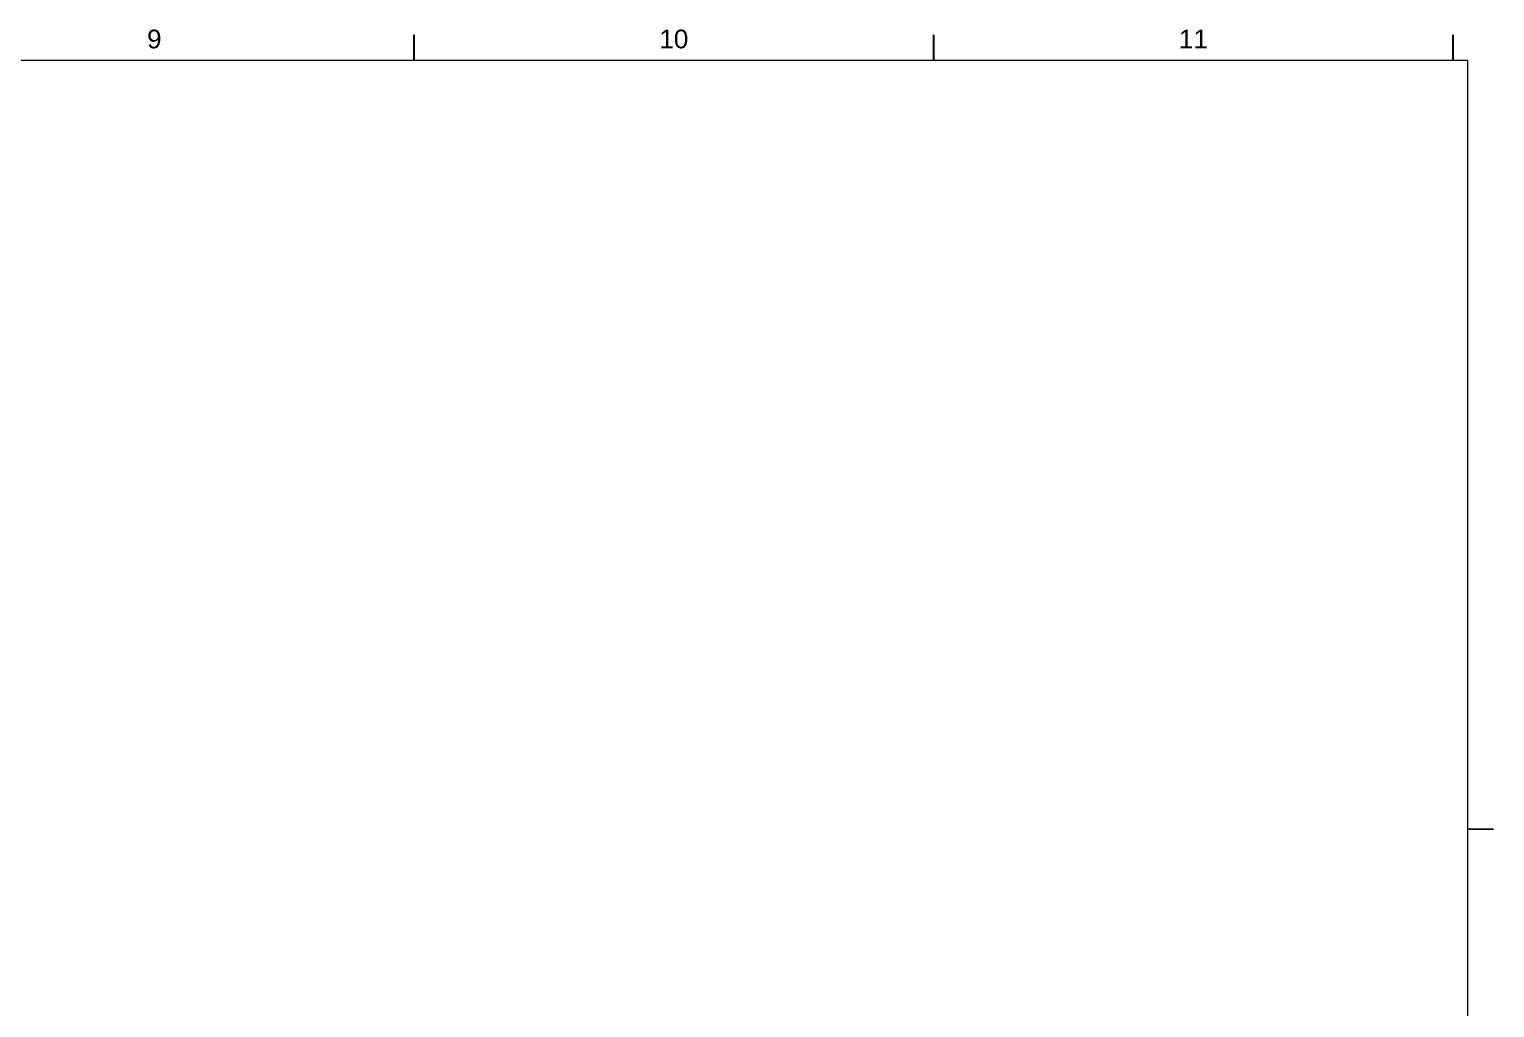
# Paper-space layout 'A723' of a CAD drawing. Header units: centimetres, sheet in millimetres. Extents: x 26 to 592, y 12 to 417.
# Drawn here: x 447.5 to 588.5, y 322.2 to 416.4 of the extents above; entities that cross this region are included whole.
import ezdxf
from ezdxf.enums import TextEntityAlignment as Align

# ---------------------------------------------------------------- set-up
doc = ezdxf.new("R2010")
doc.units = ezdxf.units.CM
doc.layers.add('G-ANNO-TEXT', color=3, linetype='Continuous', lineweight=18)
doc.layers.add('G-ANNO-TTLB', color=3, linetype='Continuous', lineweight=18)
doc.styles.add('ARIAL', font='arial.ttf')

psp = doc.layouts.new('A723')

# ---------------------------------------------------------------- linework, layer by layer
at = {"layer": 'G-ANNO-TTLB'}
for p, q in [((585.96, 413.41), (28.54, 413.41)), ((585.96, 15), (585.96, 413.41))]:
    psp.add_line(p, q, dxfattribs=at)
at = {"layer": 'G-ANNO-TTLB', "const_width": 0.18, "flags": 128}
for points in [[(484.54, 415.91), (484.54, 413.41)], [(534.54, 415.91), (534.54, 413.41)], [(584.54, 415.91), (584.54, 413.41)], [(588.46, 339.41), (585.96, 339.41)]]:
    psp.add_lwpolyline(points, dxfattribs=at)

# ---------------------------------------------------------------- texts
at = {"layer": 'G-ANNO-TEXT', "style": 'ARIAL'}
for s, p in [('9', (459.54, 415.48)), ('10', (509.54, 415.48)), ('11', (559.54, 415.48))]:
    psp.add_text(s, height=1.8, dxfattribs=at).set_placement(p, align=Align.MIDDLE_CENTER)

doc.saveas('drawing.dxf')
